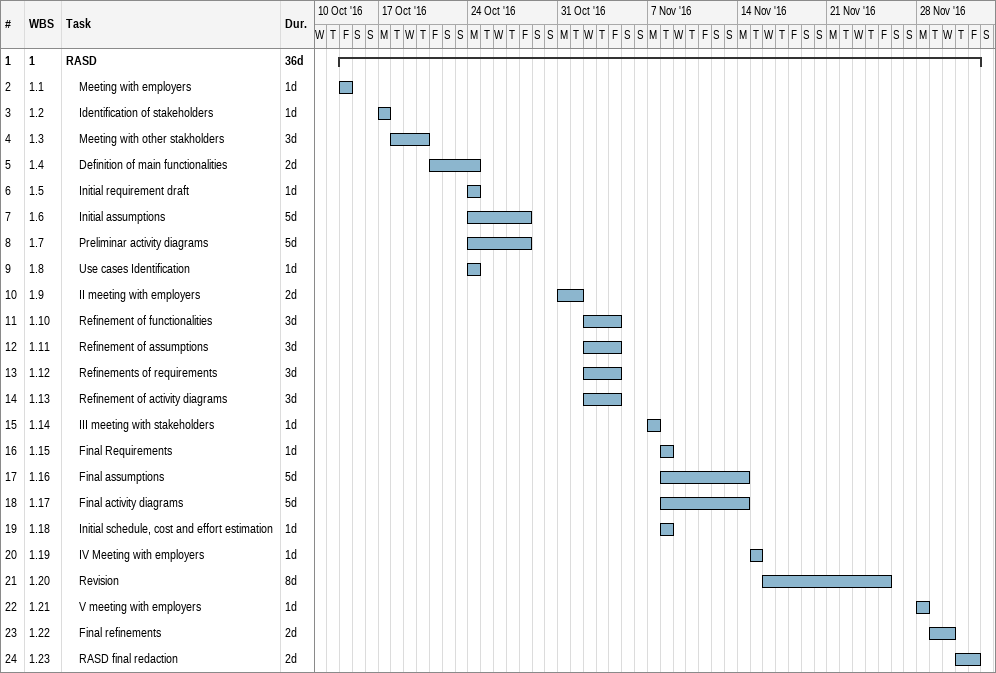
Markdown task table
| ID | WBS | Task | Duration | Start | Finish |
|---|---|---|---|---|---|
| 1 | 1 | **RASD** | 36d | 2016-10-14 | 2016-12-02 |
| 2 | 1.1 | Meeting with employers | 1d | 2016-10-14 | 2016-10-14 |
| 3 | 1.2 | Identification of stakeholders | 1d | 2016-10-17 | 2016-10-17 |
| 4 | 1.3 | Meeting with other stakholders | 3d | 2016-10-18 | 2016-10-20 |
| 5 | 1.4 | Definition of main functionalities | 2d | 2016-10-21 | 2016-10-24 |
| 6 | 1.5 | Initial requirement draft | 1d | 2016-10-24 | 2016-10-24 |
| 7 | 1.6 | Initial assumptions | 5d | 2016-10-24 | 2016-10-28 |
| 8 | 1.7 | Preliminar activity diagrams | 5d | 2016-10-24 | 2016-10-28 |
| 9 | 1.8 | Use cases Identification | 1d | 2016-10-24 | 2016-10-24 |
| 10 | 1.9 | II meeting with employers | 2d | 2016-10-31 | 2016-11-01 |
| 11 | 1.10 | Refinement of functionalities | 3d | 2016-11-02 | 2016-11-04 |
| 12 | 1.11 | Refinement of assumptions | 3d | 2016-11-02 | 2016-11-04 |
| 13 | 1.12 | Refinements of requirements | 3d | 2016-11-02 | 2016-11-04 |
| 14 | 1.13 | Refinement of activity diagrams | 3d | 2016-11-02 | 2016-11-04 |
| 15 | 1.14 | III meeting with stakeholders | 1d | 2016-11-07 | 2016-11-07 |
| 16 | 1.15 | Final Requirements | 1d | 2016-11-08 | 2016-11-08 |
| 17 | 1.16 | Final assumptions | 5d | 2016-11-08 | 2016-11-14 |
| 18 | 1.17 | Final activity diagrams | 5d | 2016-11-08 | 2016-11-14 |
| 19 | 1.18 | Initial schedule, cost and effort estimation | 1d | 2016-11-08 | 2016-11-08 |
| 20 | 1.19 | IV Meeting with employers | 1d | 2016-11-15 | 2016-11-15 |
| 21 | 1.20 | Revision | 8d | 2016-11-16 | 2016-11-25 |
| 22 | 1.21 | V meeting with employers | 1d | 2016-11-28 | 2016-11-28 |
| 23 | 1.22 | Final refinements | 2d | 2016-11-29 | 2016-11-30 |
| 24 | 1.23 | RASD final redaction | 2d | 2016-12-01 | 2016-12-02 |
